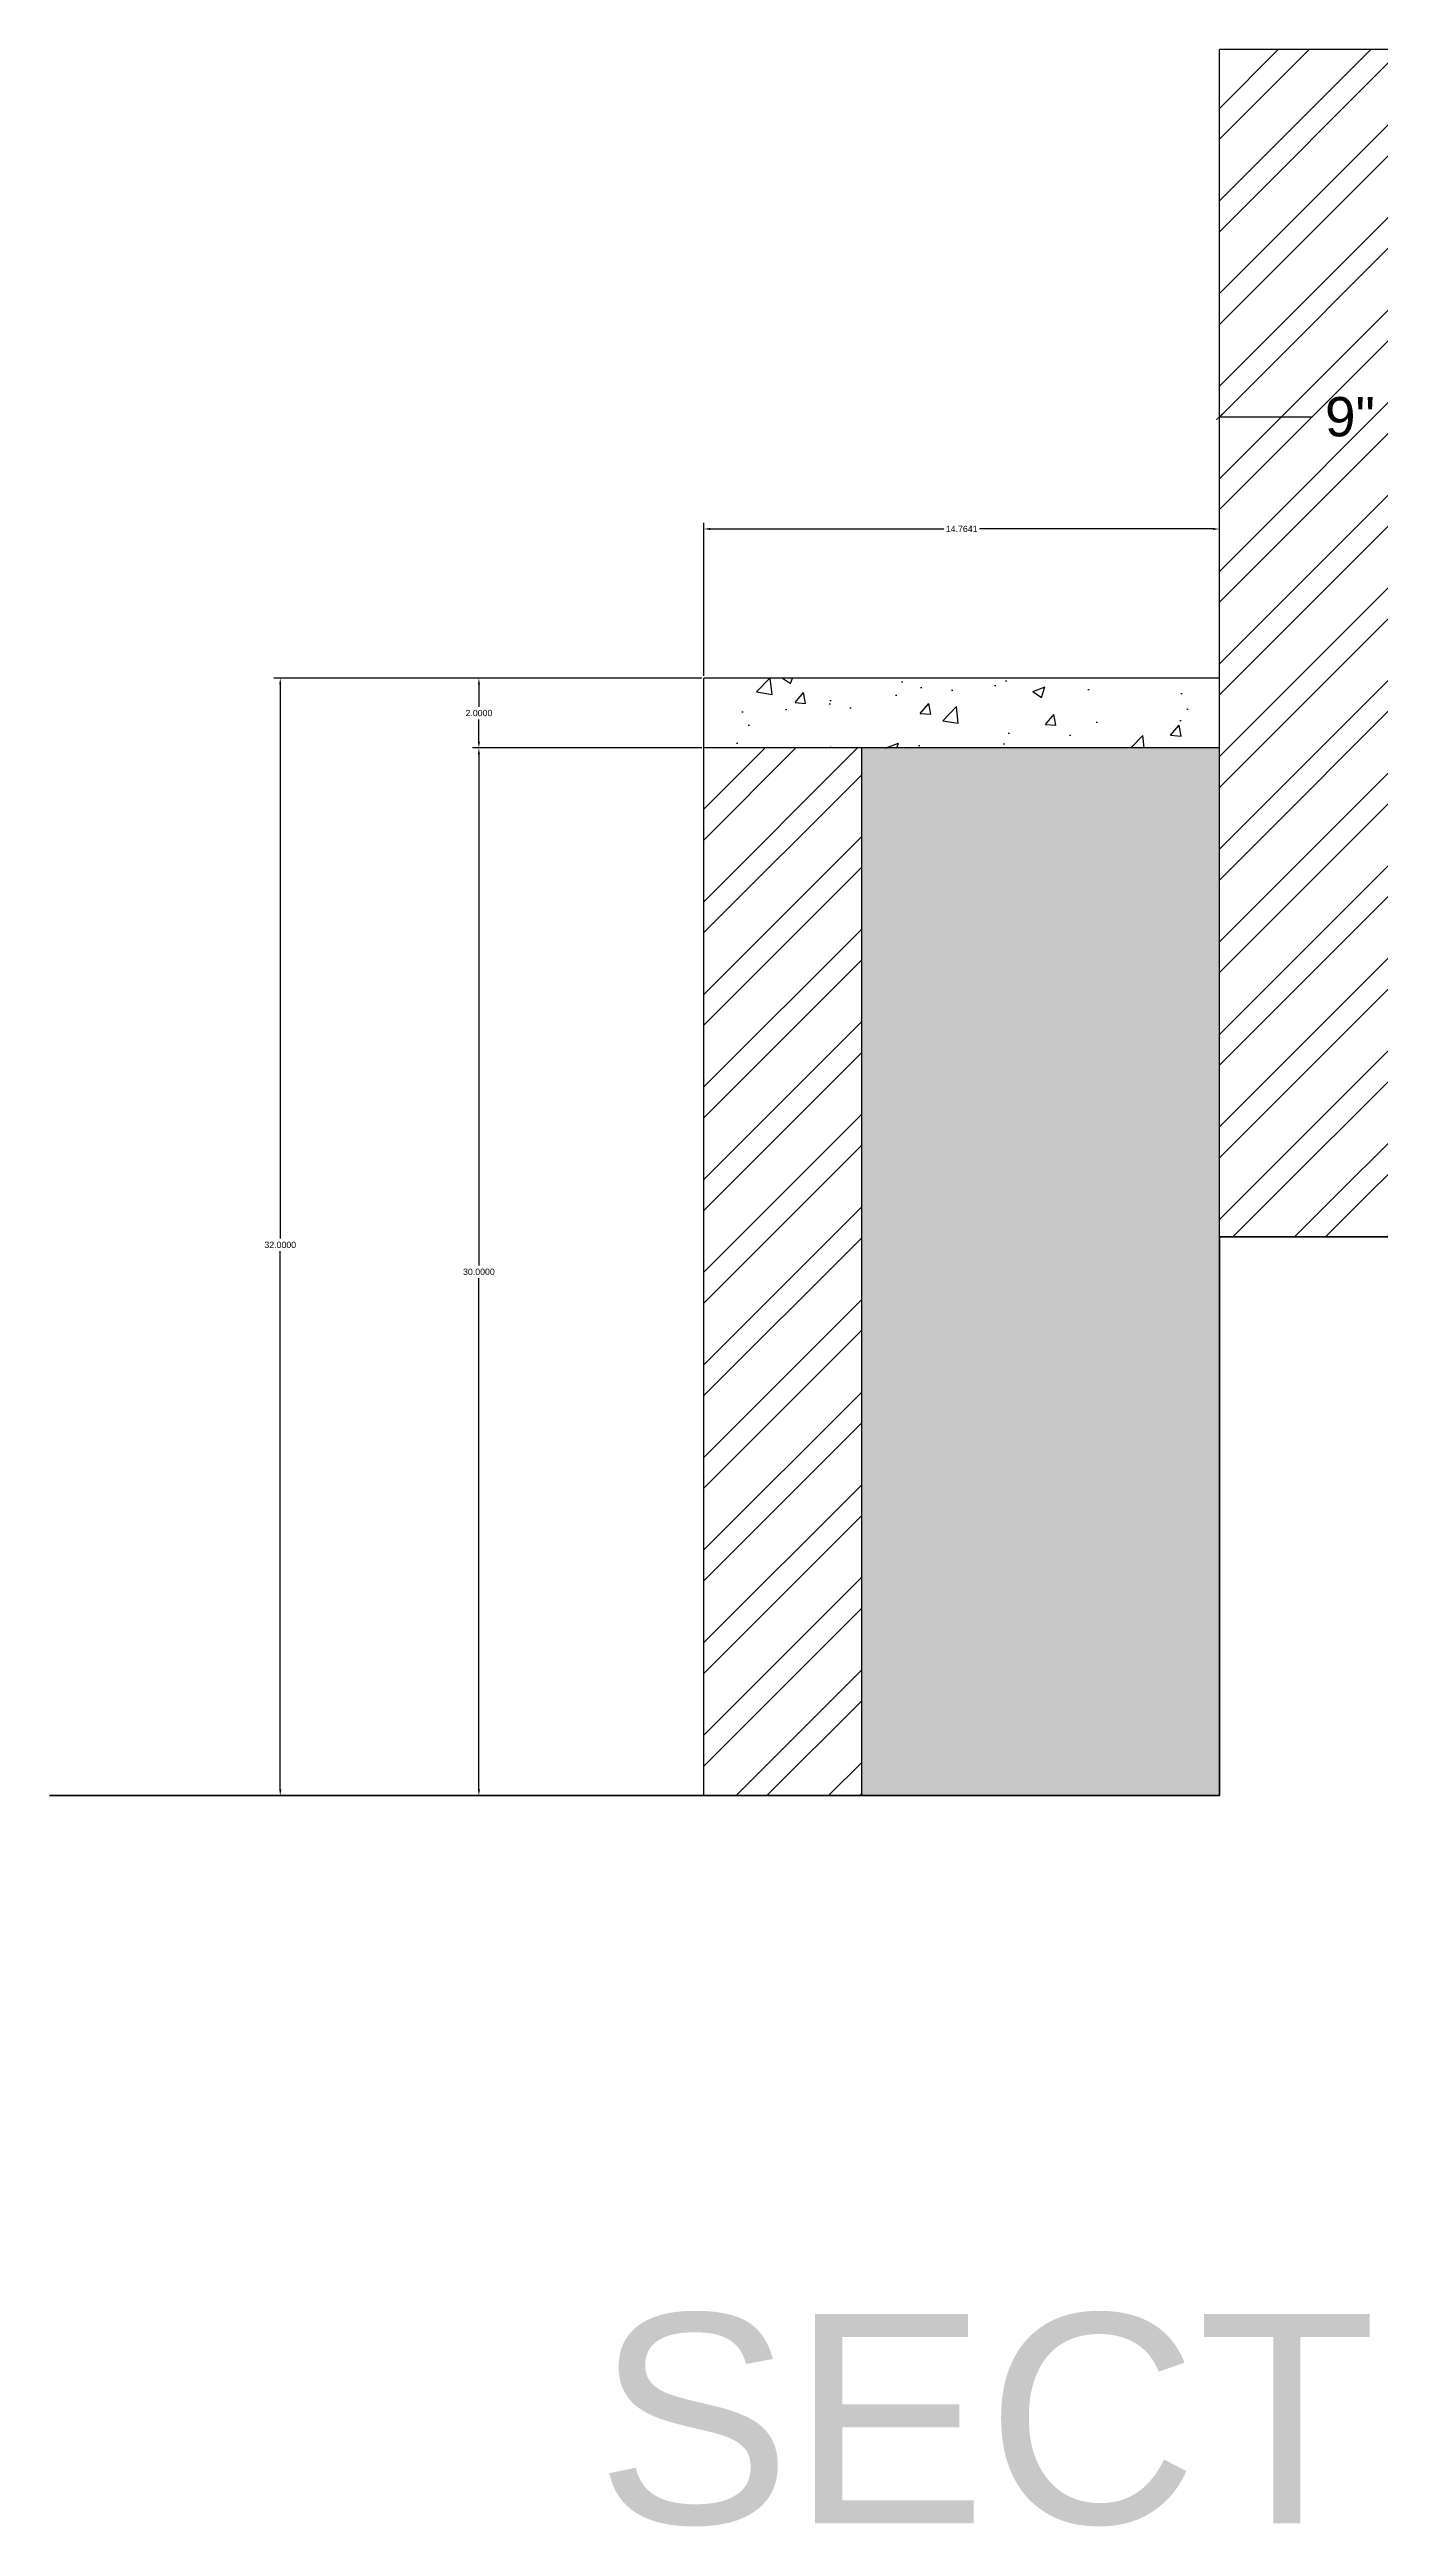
# Model space of a CAD drawing. Header units: inches. Extents: x 438 to 4290, y 203 to 1969.
# Drawn here: x 2057.5 to 2095.6, y 1623.1 to 1694 of the extents above; entities that cross this region are included whole.
import ezdxf

# ---------------------------------------------------------------- set-up
doc = ezdxf.new("R2010")
doc.units = ezdxf.units.IN
doc.styles.get("Standard").update_dxf_attribs({"font": 'arial.ttf'})
doc.dimstyles.get("Standard").update_dxf_attribs({"dimtxt": 0.18, "dimasz": 0.18, "dimexe": 0.18, "dimexo": 0.0625, "dimgap": 0.09, "dimtad": 0, "dimtih": 1, "dimtoh": 1, "dimdec": 4, "dimzin": 0, "dimdsep": 46, "dimtxsty": 'Standard', "dimcen": 0.09, "dimadec": 0, "dimazin": 0, "dimtfac": 1, "dimtdec": 4, "dimtofl": 0, "dimtmove": 0, "dimatfit": 3, "dimfxl": 1, "dimtolj": 1, "dimtzin": 0, "dimarcsym": 0})
pattern_1 = [(45, (-2638.2181, 4963.1087), (-1.3258252, 1.3258252), []), (45, (-2637.3342, 4963.1087), (-1.3258252, 1.3258252), [])]

# ---------------------------------------------------------------- blocks, each defined once
blk = doc.blocks.new('*D79')
at = {"color": 0, "lineweight": -2, "transparency": 16777216}
for p, q in [((2076.201, 1676.01), (2063.948, 1676.01)), ((2064.128, 1675.83), (2064.128, 1659.963)), ((2064.128, 1644.19), (2064.128, 1659.599)), ((2076.201, 1644.01), (2063.948, 1644.01))]:
    blk.add_line(p, q, dxfattribs=at)
at = {"color": 0, "transparency": 16777216}
for points in [[(2064.098, 1675.83), (2064.158, 1675.83), (2064.128, 1676.01)], [(2064.098, 1644.19), (2064.158, 1644.19), (2064.128, 1644.01)]]:
    blk.add_solid(points, dxfattribs=at)
at = {"layer": 'Defpoints', "color": 0, "transparency": 16777216}
for p in [(2076.264, 1676.01), (2064.128, 1644.01), (2076.264, 1644.01)]:
    blk.add_point(p, dxfattribs=at)
at = {"color": 0, "transparency": 16777216, "insert": (2064.128, 1659.781), "char_height": 0.18, "attachment_point": 5}
blk.add_mtext('\\A1;32.0000', dxfattribs=at)
blk = doc.blocks.new('*D80')
at = {"color": 0, "lineweight": -2, "transparency": 16777216}
for p, q in [((2076.201, 1674.01), (2069.638, 1674.01)), ((2069.818, 1673.83), (2069.818, 1659.192)), ((2069.818, 1644.19), (2069.818, 1658.828)), ((2076.201, 1644.01), (2069.638, 1644.01))]:
    blk.add_line(p, q, dxfattribs=at)
at = {"color": 0, "transparency": 16777216}
for points in [[(2069.788, 1673.83), (2069.848, 1673.83), (2069.818, 1674.01)], [(2069.788, 1644.19), (2069.848, 1644.19), (2069.818, 1644.01)]]:
    blk.add_solid(points, dxfattribs=at)
at = {"layer": 'Defpoints', "color": 0, "transparency": 16777216}
for p in [(2076.264, 1674.01), (2069.818, 1644.01), (2076.264, 1644.01)]:
    blk.add_point(p, dxfattribs=at)
at = {"color": 0, "transparency": 16777216, "insert": (2069.818, 1659.01), "char_height": 0.18, "attachment_point": 5}
blk.add_mtext('\\A1;30.0000', dxfattribs=at)
blk = doc.blocks.new('*D81')
at = {"color": 0, "lineweight": -2, "transparency": 16777216}
for p, q in [((2076.201, 1676.01), (2069.638, 1676.01)), ((2069.818, 1675.83), (2069.818, 1675.192)), ((2069.818, 1674.19), (2069.818, 1674.828)), ((2076.201, 1674.01), (2069.638, 1674.01))]:
    blk.add_line(p, q, dxfattribs=at)
at = {"color": 0, "transparency": 16777216}
for points in [[(2069.788, 1675.83), (2069.848, 1675.83), (2069.818, 1676.01)], [(2069.788, 1674.19), (2069.848, 1674.19), (2069.818, 1674.01)]]:
    blk.add_solid(points, dxfattribs=at)
at = {"layer": 'Defpoints', "color": 0, "transparency": 16777216}
for p in [(2076.264, 1676.01), (2069.818, 1674.01), (2076.264, 1674.01)]:
    blk.add_point(p, dxfattribs=at)
at = {"color": 0, "transparency": 16777216, "insert": (2069.818, 1675.01), "char_height": 0.18, "attachment_point": 5}
blk.add_mtext('\\A1;2.0000', dxfattribs=at)
blk = doc.blocks.new('*D82')
at = {"color": 0, "lineweight": -2, "transparency": 16777216}
for p, q in [((2076.264, 1676.072), (2076.264, 1680.461)), ((2076.444, 1680.281), (2083.138, 1680.281)), ((2090.848, 1680.281), (2084.153, 1680.281)), ((2091.028, 1676.072), (2091.028, 1680.461))]:
    blk.add_line(p, q, dxfattribs=at)
at = {"color": 0, "transparency": 16777216}
for points in [[(2076.444, 1680.311), (2076.444, 1680.251), (2076.264, 1680.281)], [(2090.848, 1680.311), (2090.848, 1680.251), (2091.028, 1680.281)]]:
    blk.add_solid(points, dxfattribs=at)
at = {"layer": 'Defpoints', "color": 0, "transparency": 16777216}
for p in [(2091.028, 1680.281), (2076.264, 1676.01), (2091.028, 1676.01)]:
    blk.add_point(p, dxfattribs=at)
at = {"color": 0, "transparency": 16777216, "insert": (2083.646, 1680.281), "char_height": 0.18, "attachment_point": 5}
blk.add_mtext('\\A1;14.7641', dxfattribs=at)
blk = doc.blocks.new('_ArchTick')
at = {"color": 0, "linetype": 'ByBlock', "const_width": 0.15}
blk.add_lwpolyline([(-0.5, -0.5), (0.5, 0.5)], dxfattribs=at)

msp = doc.modelspace()

# ---------------------------------------------------------------- hatches: boundary and pattern name
at = {"true_color": 0x939598}
h = msp.add_hatch(dxfattribs=at)
h.set_pattern_fill('ANSI32', color=252, scale=5)
h.set_pattern_definition(pattern_1)
h.paths.add_polyline_path([(2099.85125, 1694.00986), (2091.02777, 1694.00986), (2091.02777, 1660.00986), (2099.85125, 1660.00986)])
h.paths.add_polyline_path([(2121.30546, 1660.00986), (2125.30611, 1660.00986), (2125.30611, 1674.00986), (2121.30546, 1674.00986)])
h = msp.add_hatch(dxfattribs=at)
h.set_pattern_fill('AR-CONC', color=252, scale=0.5)
h.set_pattern_definition([(50, (-2638.218, 4963.1087), (3.5863009, -0.3137607), [0.375, -4.125]), (355, (-2638.218, 4963.1087), (-0.6937567, 3.7609607), [0.3, -3.3]), (100.451444, (-2637.9192, 4963.0825), (2.8925442, 3.4472), [0.318701, -3.5057106]), (46.1842, (-2638.218, 4964.1087), (5.3362067, -0.8275964), [0.5625, -6.1875]), (96.63564, (-2637.7734, 4964.0397), (4.6733097, 4.870593), [0.4780517, -5.258569]), (351.18416, (-2638.218, 4964.1087), (4.6733097, 4.870593), [0.45, -4.95]), (21, (-2637.718, 4963.8587), (2.9845353, -2.0130945), [0.375, -4.125]), (326, (-2637.718, 4963.8587), (1.2165767, 3.6257502), [0.3, -3.3]), (71.451445, (-2637.4694, 4963.691), (4.2011119, 1.6126558), [0.318701, -3.5057106]), (37.5, (-2638.2181, 4963.1087), (0.06079928, 1.66446927), [0, -3.26, 0, -3.35, 0, -3.3125]), (7.5, (-2638.2181, 4963.1087), (1.3153477, 1.97205856), [0, -1.91, 0, -3.185, 0, -1.2625]), (327.5, (-2639.3331, 4963.1087), (2.66911218, -0.11277436), [0, -1.25, 0, -3.9, 0, -5.175]), (317.5, (-2639.833, 4963.1087), (2.9159308, 0.5005249), [0, -1.625, 0, -2.59, 0, -3.675])])
h.paths.add_polyline_path([(2091.02777, 1674.00986), (2091.02777, 1676.00986), (2076.26368, 1676.00986), (2076.26368, 1674.00986)])
h.paths.add_polyline_path([(2099.85125, 1676.00986), (2099.85125, 1674.00986), (2125.30611, 1674.00986), (2125.30611, 1676.00986)])
h = msp.add_hatch(dxfattribs=at)
h.set_pattern_fill('ANSI32', color=252, scale=5)
h.set_pattern_definition(pattern_1)
h.paths.add_polyline_path([(2076.26368, 1644.00986), (2080.78549, 1644.00986), (2080.78549, 1674.00986), (2076.26368, 1674.00986)])
h = msp.add_hatch(dxfattribs=at)
h.set_pattern_fill('AR-SAND', color=252, scale=0.5)
h.set_pattern_definition([(37.5, (-2638.2181, 4963.1087), (-0.03149668, 0.96341188), [0, -0.76, 0, -0.85, 0, -0.8125]), (7.5, (-2638.2181, 4963.1087), (0.88488835, 1.41107303), [0, -0.41, 0, -0.685, 0, -0.2625]), (327.5, (-2638.8331, 4963.1087), (1.55707093, 0.00282953), [0, -0.25, 0, -0.9, 0, -1.175]), (317.5, (-2638.8331, 4963.1087), (1.5030633, 0.43883778), [0, -0.125, 0, -0.59, 0, -0.675])])
h.paths.add_polyline_path([(2080.78549, 1644.00986), (2091.02777, 1644.00986), (2091.02777, 1660.00986), (2091.02777, 1674.00986), (2080.78549, 1674.00986)])
h.paths.add_polyline_path([(2099.85125, 1674.00986), (2099.85125, 1660.00986), (2121.30546, 1660.00986), (2121.30546, 1674.00986)])

# ---------------------------------------------------------------- linework, layer by layer
for p, q in [((2091.02777, 1660.00986), (2091.02777, 1694.00986)), ((2099.85125, 1694.00986), (2091.02777, 1694.00986)), ((2091.02777, 1683.48898), (2093.67036, 1683.48898)), ((2076.26368, 1644.00986), (2076.26368, 1676.00986)), ((2091.02777, 1676.00986), (2076.26368, 1676.00986)), ((2091.02777, 1674.00986), (2076.26368, 1674.00986)), ((2080.78549, 1644.00986), (2080.78549, 1674.00986))]:
    msp.add_line(p, q)
at = {"lineweight": 50}
msp.add_line((2091.02777, 1660.00986), (2091.02777, 1644.00986), dxfattribs=at)
for points in [[(2091.02777, 1660.00986), (2145.55383, 1660.00986)], [(2057.51856, 1644.00986), (2091.02777, 1644.00986)]]:
    msp.add_lwpolyline(points, dxfattribs=at)

# ---------------------------------------------------------------- block references
at = {"xscale": 0.18, "yscale": 0.18, "zscale": 0.18, "rotation": 180}
msp.add_blockref('_ArchTick', (2091.02777, 1683.48898), dxfattribs=at)

# ---------------------------------------------------------------- texts
msp.add_text("SECTION BB'", height=6).set_placement((2073.17106, 1623.16822))
at = {"insert": (2094.76911, 1683.48898), "char_height": 1.125, "attachment_point": 5}
msp.add_mtext('\\A1;9"', dxfattribs=at)

# ---------------------------------------------------------------- dimensions: what is measured, and where the dimension line sits
dim = msp.add_linear_dim(base=(2091.02777, 1680.28093), p1=(2076.26368, 1676.00986), p2=(2091.02777, 1676.00986), dimstyle='Standard')
dim.commit()
dim.dimension.update_dxf_attribs({"geometry": '*D82', "text_midpoint": (2083.64573, 1680.28093)})
dim = msp.add_linear_dim(base=(2064.12792, 1644.00986), p1=(2076.26368, 1676.00986), p2=(2076.26368, 1644.00986), angle=90, dimstyle='Standard')
dim.commit()
dim.dimension.update_dxf_attribs({"geometry": '*D79', "text_midpoint": (2064.12792, 1659.78093), "dimtype": 160})
for base, p1, p2, picture, middle in [((2069.81765, 1674.00986), (2076.26368, 1676.00986), (2076.26368, 1674.00986), '*D81', (2069.81765, 1675.00986)), ((2069.81765, 1644.00986), (2076.26368, 1674.00986), (2076.26368, 1644.00986), '*D80', (2069.81765, 1659.00986))]:
    dim = msp.add_linear_dim(base=base, p1=p1, p2=p2, angle=90, dimstyle='Standard')
    dim.commit()
    dim.dimension.update_dxf_attribs({"geometry": picture, "text_midpoint": middle})

doc.saveas('drawing.dxf')
